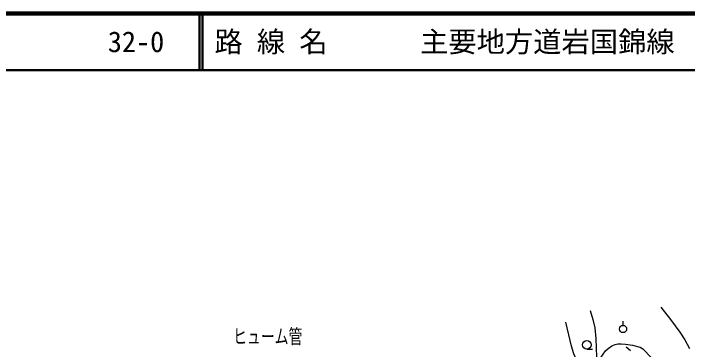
# Model space of a CAD drawing. Units: millimetres, scale not verified. Extents: x 40000 to 680000, y 20000 to 380000.
# Drawn here: x 144842 to 264022, y 320612 to 380000 of the extents above; entities that cross this region are included whole.
import ezdxf
from ezdxf.enums import TextEntityAlignment as Align

# ---------------------------------------------------------------- set-up
doc = ezdxf.new("R2010")
doc.units = ezdxf.units.MM
doc.header["$LTSCALE"] = 1000
for name, color, linetype, lineweight in [('M-BGD', 7, 'Continuous', 25), ('M-STR-HTXT', 7, 'Continuous', 13), ('M-TTL', 2, 'Continuous', 140), ('M-TTL-LINE', 7, 'Continuous', 50)]:
    doc.layers.add(name, color=color, linetype=linetype, lineweight=lineweight)
doc.layers.add('M-TTL-TXT', color=7, linetype='Continuous')
doc.styles.add('ＭＳ ゴシック', font='')
doc.styles.get('ＭＳ ゴシック').set_extended_font_data('MS Gothic')

msp = doc.modelspace()

# ---------------------------------------------------------------- linework, layer by layer
at = {"layer": 'M-BGD'}
for p, q in [((246811, 327488), (247301, 325910)), ((247301, 325910), (247654, 324441)), ((252618, 324879), (252618, 325599)), ((247654, 324441), (247818, 322563)), ((247818, 322563), (247954, 319243)), ((246200, 320695), (247201, 320695)), ((253931, 320355), (253171, 321005))]:
    msp.add_line(p, q, dxfattribs=at)
for points in [[(259297, 328113), (261024, 325921), (262672, 323649), (263535, 322301), (264388, 320765)], [(245943, 313428), (245763, 314824), (245499, 316052), (245025, 317362), (244451, 318645), (243939, 319853), (243498, 321183), (242523, 325459)], [(248050, 315415), (248032, 316420), (248136, 317577), (248341, 318350), (248659, 319091), (249084, 319789), (249544, 320353), (249994, 320785), (250664, 321252), (251209, 321496), (251697, 321612), (252285, 321639), (253085, 321556), (254310, 321357), (255663, 321016), (256122, 320716), (256546, 320302), (257217, 319534), (257982, 318854), (258590, 318338), (258952, 317854), (259353, 316951)]]:
    msp.add_lwpolyline(points, dxfattribs=at)
for centre, radius in [((252618, 324238), 640), ((246200, 321455), 760)]:
    msp.add_circle(centre, radius, dxfattribs=at)
at = {"layer": 'M-TTL'}
msp.add_line((680000, 380000), (40000, 380000), dxfattribs=at)
at = {"layer": 'M-TTL-LINE'}
for p, q in [((177750, 380000), (177750, 370000)), ((178250, 380000), (178250, 370000)), ((40000, 370000), (680000, 370000))]:
    msp.add_line(p, q, dxfattribs=at)

# ---------------------------------------------------------------- texts
at = {"layer": 'M-STR-HTXT', "style": 'ＭＳ ゴシック', "width": 0.7}
msp.add_text('ヒューム管', height=2566, rotation=0.001, dxfattribs=at).set_placement((183674, 320879), align=Align.BOTTOM_LEFT)
at = {"layer": 'M-TTL-TXT', "style": 'ＭＳ ゴシック'}
for s, p in [('32-0', (161521, 375000)), ('路 線 名', (180380, 375000)), ('主要地方道岩国錦線', (216734, 375000))]:
    msp.add_text(s, height=3666, dxfattribs=at).set_placement(p, align=Align.MIDDLE_LEFT)

doc.saveas('drawing.dxf')
